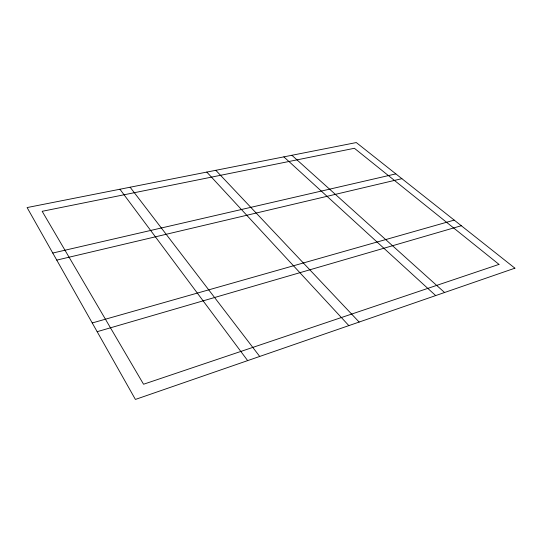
<?xml version="1.0" encoding="UTF-8"?>
<svg xmlns="http://www.w3.org/2000/svg" width="542" height="542" viewBox="0 0 542 542"><rect width="100%" height="100%" fill="white"/><g stroke="black" fill="none" stroke-linecap="round" stroke-linejoin="round"><path stroke-width="0.81" d="M97.16 331.684L461.303 225.729M92.235 322.957L454.21 220.113M56.761 260.113L401.879 178.664M52.77 253.039L395.843 173.887M291.887 155.283L444.576 292.504M283.859 156.868L435.68 295.58M215.811 170.303L359.15 322.056M206.8 172.085L348.852 325.613M130.127 187.22L259.713 356.446M119.931 189.233L247.653 360.613M514.9 268.182L135.405 399.44L27.1 207.566L356.297 142.56L514.9 268.182M498.992 264.388L143.555 384.244L42.168 211.312L354.407 148.284L498.992 264.388"/></g></svg>
